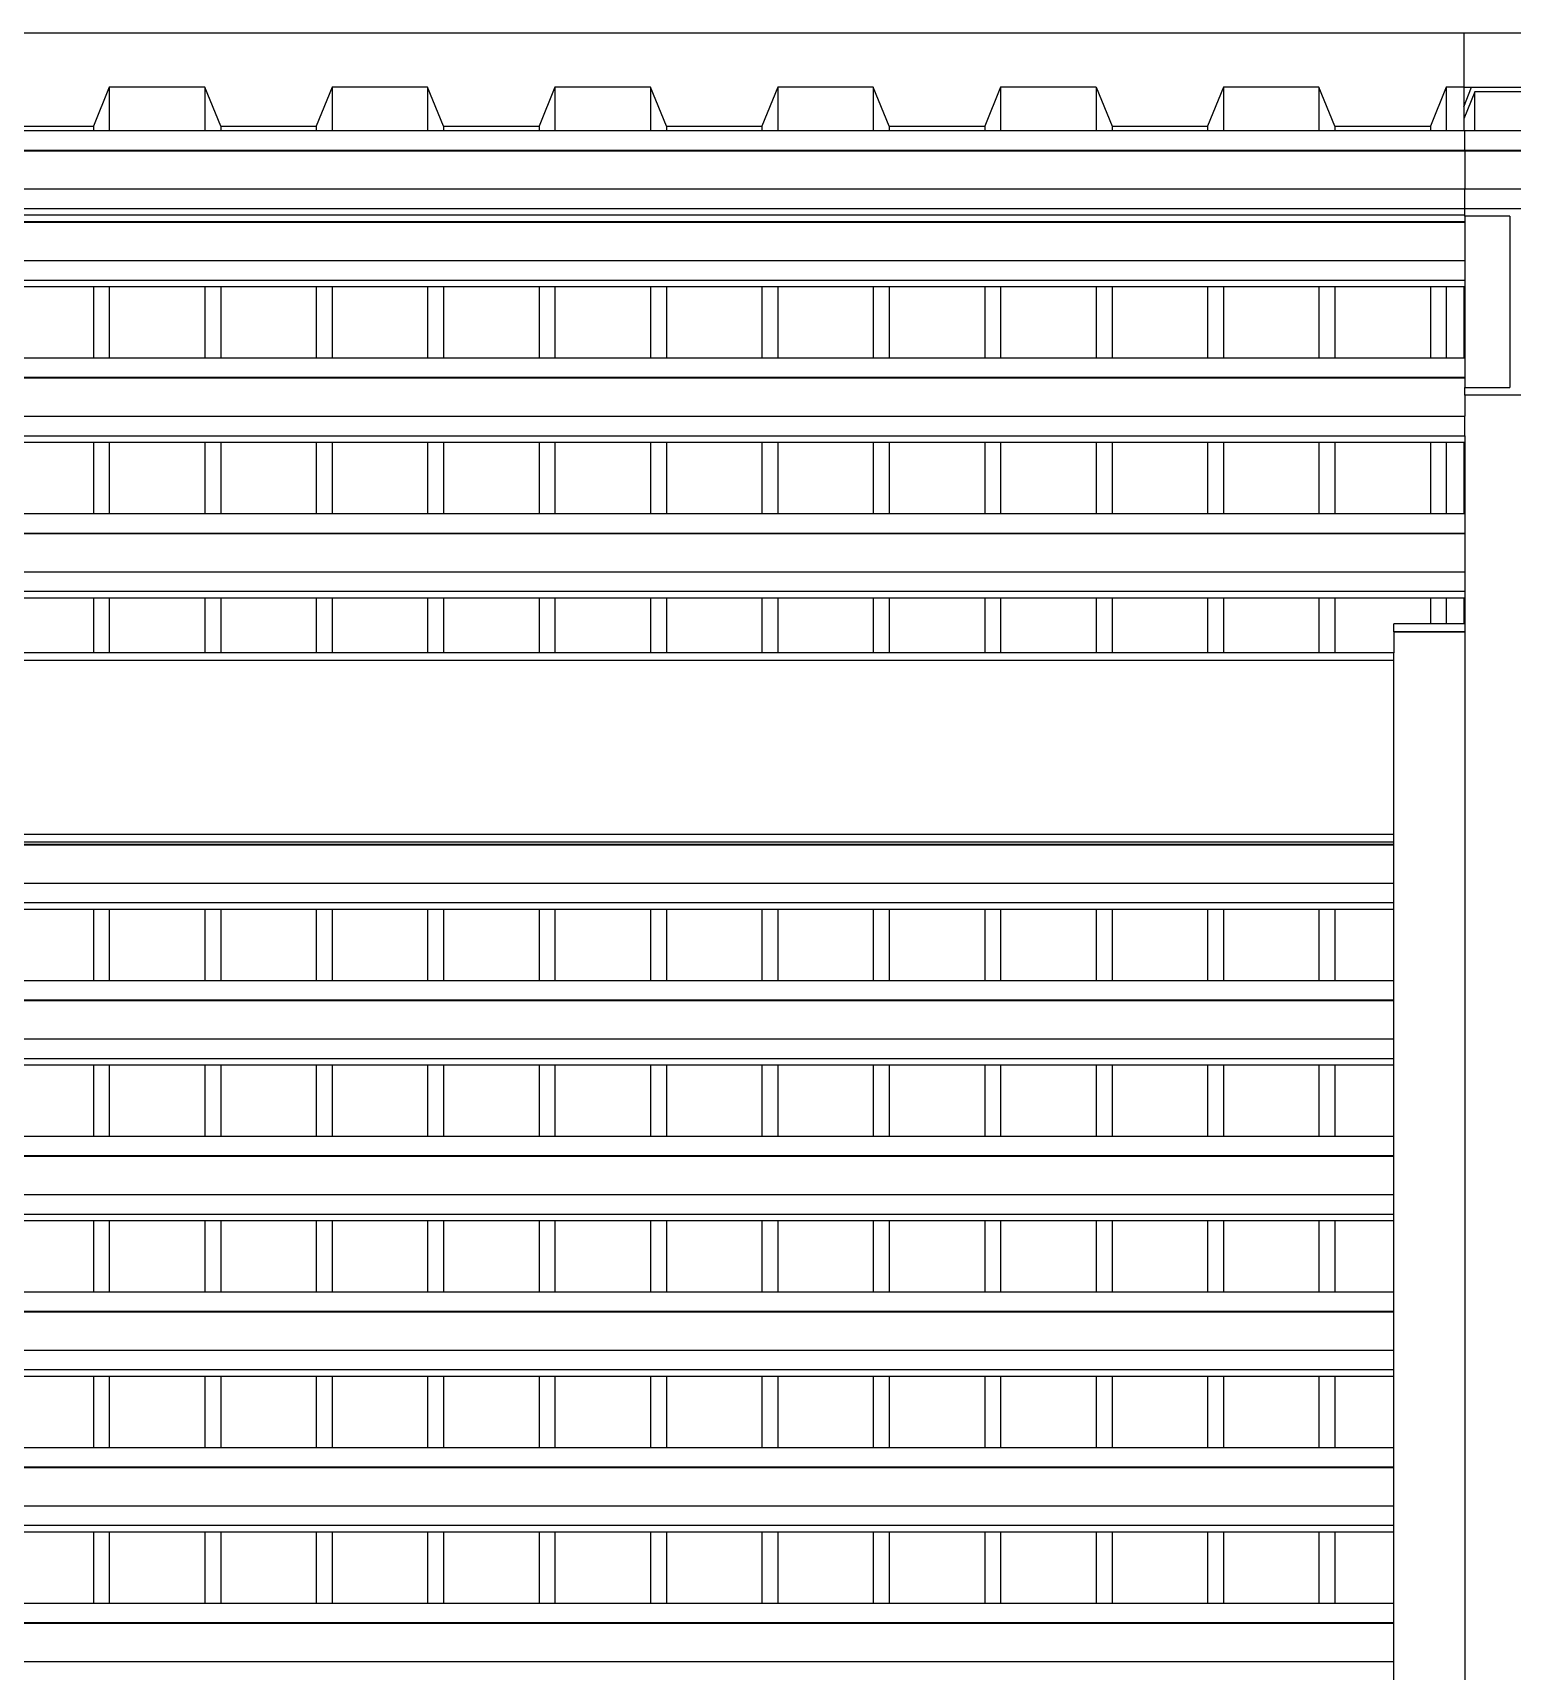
# Model space of a CAD drawing. Extents: x -101 to 101, y -14 to 18.
# Drawn here: x -53.277 to -51.402, y 10.392 to 12.469 of the extents above; entities that cross this region are included whole.
import ezdxf

# ---------------------------------------------------------------- set-up
doc = ezdxf.new("R2010")
doc.units = 0
doc.layers.get('0').update_dxf_attribs({"linetype": 'CONTINUOUS'})

msp = doc.modelspace()

# ---------------------------------------------------------------- linework, layer by layer
for p, q in [((-54.4512, 12.4686), (-51.4638, 12.4686)), ((-51.4638, 12.4686), (-51.3446, 12.4686)), ((-51.4638, 12.4686), (-51.4638, 12.3995)), ((-53.1803, 12.3995), (-53.2005, 12.3502)), ((-53.1803, 12.3995), (-53.1803, 12.3446)), ((-53.0593, 12.3995), (-53.1803, 12.3995)), ((-53.0593, 12.3995), (-53.0593, 12.3446)), ((-53.0391, 12.3502), (-53.0593, 12.3995)), ((-52.8979, 12.3995), (-52.9181, 12.3502)), ((-52.8979, 12.3995), (-52.8979, 12.3446)), ((-52.7768, 12.3995), (-52.8979, 12.3995)), ((-52.7768, 12.3995), (-52.7768, 12.3446)), ((-52.7567, 12.3502), (-52.7768, 12.3995)), ((-52.6155, 12.3995), (-52.6356, 12.3502)), ((-52.6155, 12.3995), (-52.6155, 12.3446)), ((-52.4944, 12.3995), (-52.6155, 12.3995)), ((-52.4944, 12.3995), (-52.4944, 12.3446)), ((-52.4743, 12.3502), (-52.4944, 12.3995)), ((-52.3331, 12.3995), (-52.3532, 12.3502)), ((-52.3331, 12.3995), (-52.3331, 12.3446)), ((-52.212, 12.3995), (-52.3331, 12.3995)), ((-52.212, 12.3995), (-52.212, 12.3446)), ((-52.1918, 12.3502), (-52.212, 12.3995)), ((-52.0506, 12.3995), (-52.0708, 12.3502)), ((-52.0506, 12.3995), (-52.0506, 12.3446)), ((-51.9296, 12.3995), (-52.0506, 12.3995)), ((-51.9296, 12.3995), (-51.9296, 12.3446)), ((-51.9296, 12.3995), (-51.9094, 12.3502)), ((-51.7682, 12.3995), (-51.7884, 12.3502)), ((-51.6472, 12.3995), (-51.7682, 12.3995)), ((-51.7682, 12.3995), (-51.7682, 12.3446)), ((-51.627, 12.3502), (-51.6472, 12.3995)), ((-51.6472, 12.3995), (-51.6472, 12.3446)), ((-51.4858, 12.3995), (-51.506, 12.3502)), ((-51.4858, 12.3995), (-51.4858, 12.3446)), ((-51.4638, 12.3995), (-51.4858, 12.3995)), ((-51.4638, 12.3749), (-51.4537, 12.3995)), ((-51.4638, 12.3995), (-51.4537, 12.3995)), ((-51.4638, 12.3995), (-51.4638, 12.3749)), ((-51.4537, 12.3995), (-51.3648, 12.3995)), ((-51.4498, 12.3939), (-51.4638, 12.3597)), ((-51.4498, 12.3446), (-51.4498, 12.3939)), ((-51.3625, 12.3939), (-51.4498, 12.3939)), ((-51.4638, 12.3749), (-51.4638, 12.3597)), ((-51.4638, 12.3597), (-51.4638, 12.3446)), ((-53.3215, 12.3502), (-53.2005, 12.3502)), ((-53.3215, 12.3446), (-53.2005, 12.3446)), ((-53.2005, 12.3502), (-53.2005, 12.3446)), ((-53.2005, 12.3446), (-53.1803, 12.3446)), ((-53.1803, 12.3446), (-53.0593, 12.3446)), ((-53.0593, 12.3446), (-53.0391, 12.3446)), ((-53.0391, 12.3502), (-53.0391, 12.3446)), ((-53.0391, 12.3502), (-52.9181, 12.3502)), ((-53.0391, 12.3446), (-52.9181, 12.3446)), ((-52.9181, 12.3502), (-52.9181, 12.3446)), ((-52.9181, 12.3446), (-52.8979, 12.3446)), ((-52.8979, 12.3446), (-52.7768, 12.3446)), ((-52.7768, 12.3446), (-52.7567, 12.3446)), ((-52.7567, 12.3502), (-52.7567, 12.3446)), ((-52.7567, 12.3502), (-52.6356, 12.3502)), ((-52.7567, 12.3446), (-52.6356, 12.3446)), ((-52.6356, 12.3502), (-52.6356, 12.3446)), ((-52.6356, 12.3446), (-52.6155, 12.3446)), ((-52.6155, 12.3446), (-52.4944, 12.3446)), ((-52.4944, 12.3446), (-52.4743, 12.3446)), ((-52.4743, 12.3502), (-52.4743, 12.3446)), ((-52.4743, 12.3502), (-52.3532, 12.3502)), ((-52.4743, 12.3446), (-52.3532, 12.3446)), ((-52.3532, 12.3502), (-52.3532, 12.3446)), ((-52.3532, 12.3446), (-52.3331, 12.3446)), ((-52.3331, 12.3446), (-52.212, 12.3446)), ((-52.212, 12.3446), (-52.1918, 12.3446)), ((-52.1918, 12.3502), (-52.1918, 12.3446)), ((-52.1918, 12.3502), (-52.0708, 12.3502)), ((-52.1918, 12.3446), (-52.0708, 12.3446)), ((-52.0708, 12.3502), (-52.0708, 12.3446)), ((-52.0708, 12.3446), (-52.0506, 12.3446)), ((-52.0506, 12.3446), (-51.9296, 12.3446)), ((-51.9296, 12.3446), (-51.9094, 12.3446)), ((-51.9094, 12.3502), (-51.9094, 12.3446)), ((-51.9094, 12.3502), (-51.7884, 12.3502)), ((-51.9094, 12.3446), (-51.7884, 12.3446)), ((-51.7884, 12.3502), (-51.7884, 12.3446)), ((-51.7884, 12.3446), (-51.7682, 12.3446)), ((-51.7682, 12.3446), (-51.6472, 12.3446)), ((-51.6472, 12.3446), (-51.627, 12.3446)), ((-51.627, 12.3502), (-51.506, 12.3502)), ((-51.627, 12.3502), (-51.627, 12.3446)), ((-51.627, 12.3446), (-51.506, 12.3446)), ((-51.506, 12.3502), (-51.506, 12.3446)), ((-51.506, 12.3446), (-51.4858, 12.3446)), ((-51.4858, 12.3446), (-51.4638, 12.3446)), ((-51.4638, 12.3446), (-51.4623, 12.3446)), ((-51.4623, 12.3199), (-51.4623, 12.3446)), ((-51.4623, 12.3446), (-51.4498, 12.3446)), ((-51.4498, 12.3446), (-51.3625, 12.3446)), ((-69.1468, 12.3199), (-51.4623, 12.3199)), ((-69.1468, 12.3191), (-51.4623, 12.3191)), ((-51.4623, 12.3199), (-51.4623, 12.3191)), ((-51.4623, 12.3199), (-51.3423, 12.3199)), ((-51.4623, 12.3191), (-51.4623, 12.2706)), ((-51.4623, 12.3191), (-51.3423, 12.3191)), ((-69.1468, 12.2706), (-51.4623, 12.2706)), ((-51.4623, 12.2459), (-51.4623, 12.2706)), ((-51.4623, 12.2706), (-51.3423, 12.2706)), ((-55.0923, 12.2459), (-51.4623, 12.2459)), ((-55.0923, 12.2377), (-51.4623, 12.2377)), ((-51.4623, 12.2459), (-51.3423, 12.2459)), ((-51.4623, 12.2377), (-51.4623, 12.2459)), ((-51.4623, 12.2363), (-51.4623, 12.2377)), ((-51.4054, 12.2363), (-51.4623, 12.2363)), ((-51.4623, 12.2363), (-51.4623, 12.2292)), ((-51.4054, 12.2363), (-51.4054, 12.0189)), ((-55.0923, 12.2292), (-51.4623, 12.2292)), ((-55.0923, 12.2284), (-51.4623, 12.2284)), ((-51.4623, 12.2292), (-51.4623, 12.2284)), ((-51.4623, 12.2284), (-51.4623, 12.1799)), ((-55.0923, 12.1799), (-51.4623, 12.1799)), ((-51.4623, 12.1799), (-51.4623, 12.1552)), ((-55.0923, 12.1552), (-51.4623, 12.1552)), ((-51.4623, 12.1552), (-51.4623, 12.147)), ((-53.3215, 12.147), (-53.2005, 12.147)), ((-53.2005, 12.147), (-53.2005, 12.0566)), ((-53.2005, 12.147), (-53.1803, 12.147)), ((-53.1803, 12.147), (-53.1803, 12.0566)), ((-53.1803, 12.147), (-53.0593, 12.147)), ((-53.0593, 12.147), (-53.0593, 12.0566)), ((-53.0593, 12.147), (-53.0391, 12.147)), ((-53.0391, 12.147), (-53.0391, 12.0566)), ((-53.0391, 12.147), (-52.9181, 12.147)), ((-52.9181, 12.147), (-52.9181, 12.0566)), ((-52.9181, 12.147), (-52.8979, 12.147)), ((-52.8979, 12.147), (-52.8979, 12.0566)), ((-52.8979, 12.147), (-52.7768, 12.147)), ((-52.7768, 12.147), (-52.7768, 12.0566)), ((-52.7768, 12.147), (-52.7567, 12.147)), ((-52.7567, 12.147), (-52.7567, 12.0566)), ((-52.7567, 12.147), (-52.6356, 12.147)), ((-52.6356, 12.147), (-52.6356, 12.0566)), ((-52.6356, 12.147), (-52.6155, 12.147)), ((-52.6155, 12.147), (-52.6155, 12.0566)), ((-52.6155, 12.147), (-52.4944, 12.147)), ((-52.4944, 12.147), (-52.4944, 12.0566)), ((-52.4944, 12.147), (-52.4743, 12.147)), ((-52.4743, 12.147), (-52.4743, 12.0566)), ((-52.4743, 12.147), (-52.3532, 12.147)), ((-52.3532, 12.147), (-52.3532, 12.0566)), ((-52.3532, 12.147), (-52.3331, 12.147)), ((-52.3331, 12.147), (-52.3331, 12.0566)), ((-52.3331, 12.147), (-52.212, 12.147)), ((-52.212, 12.147), (-52.212, 12.0566)), ((-52.212, 12.147), (-52.1918, 12.147)), ((-52.1918, 12.147), (-52.1918, 12.0566)), ((-52.1918, 12.147), (-52.0708, 12.147)), ((-52.0708, 12.147), (-52.0708, 12.0566)), ((-52.0708, 12.147), (-52.0506, 12.147)), ((-52.0506, 12.147), (-52.0506, 12.0566)), ((-52.0506, 12.147), (-51.9296, 12.147)), ((-51.9296, 12.147), (-51.9296, 12.0566)), ((-51.9296, 12.147), (-51.9094, 12.147)), ((-51.9094, 12.147), (-51.9094, 12.0566)), ((-51.9094, 12.147), (-51.7884, 12.147)), ((-51.7884, 12.147), (-51.7884, 12.0566)), ((-51.7884, 12.147), (-51.7682, 12.147)), ((-51.7682, 12.147), (-51.7682, 12.0566)), ((-51.7682, 12.147), (-51.6472, 12.147)), ((-51.6472, 12.147), (-51.6472, 12.0566)), ((-51.6472, 12.147), (-51.627, 12.147)), ((-51.627, 12.147), (-51.627, 12.0566)), ((-51.627, 12.147), (-51.506, 12.147)), ((-51.506, 12.147), (-51.506, 12.0566)), ((-51.506, 12.147), (-51.4858, 12.147)), ((-51.4858, 12.147), (-51.4858, 12.0566)), ((-51.4858, 12.147), (-51.4638, 12.147)), ((-51.4638, 12.147), (-51.4638, 12.0566)), ((-51.4638, 12.147), (-51.4623, 12.147)), ((-51.4623, 12.147), (-51.4623, 12.0566)), ((-53.3215, 12.0566), (-53.2005, 12.0566)), ((-53.2005, 12.0566), (-53.1803, 12.0566)), ((-53.1803, 12.0566), (-53.0593, 12.0566)), ((-53.0593, 12.0566), (-53.0391, 12.0566)), ((-53.0391, 12.0566), (-52.9181, 12.0566)), ((-52.9181, 12.0566), (-52.8979, 12.0566)), ((-52.8979, 12.0566), (-52.7768, 12.0566)), ((-52.7768, 12.0566), (-52.7567, 12.0566)), ((-52.7567, 12.0566), (-52.6356, 12.0566)), ((-52.6356, 12.0566), (-52.6155, 12.0566)), ((-52.6155, 12.0566), (-52.4944, 12.0566)), ((-52.4944, 12.0566), (-52.4743, 12.0566)), ((-52.4743, 12.0566), (-52.3532, 12.0566)), ((-52.3532, 12.0566), (-52.3331, 12.0566)), ((-52.3331, 12.0566), (-52.212, 12.0566)), ((-52.212, 12.0566), (-52.1918, 12.0566)), ((-52.1918, 12.0566), (-52.0708, 12.0566)), ((-52.0708, 12.0566), (-52.0506, 12.0566)), ((-52.0506, 12.0566), (-51.9296, 12.0566)), ((-51.9296, 12.0566), (-51.9094, 12.0566)), ((-51.9094, 12.0566), (-51.7884, 12.0566)), ((-51.7884, 12.0566), (-51.7682, 12.0566)), ((-51.7682, 12.0566), (-51.6472, 12.0566)), ((-51.6472, 12.0566), (-51.627, 12.0566)), ((-51.627, 12.0566), (-51.506, 12.0566)), ((-51.506, 12.0566), (-51.4858, 12.0566)), ((-51.4858, 12.0566), (-51.4638, 12.0566)), ((-51.4638, 12.0566), (-51.4623, 12.0566)), ((-51.4623, 12.0566), (-51.4623, 12.0319)), ((-55.0923, 12.0319), (-51.4623, 12.0319)), ((-55.0923, 12.0311), (-51.4623, 12.0311)), ((-51.4623, 12.0319), (-51.4623, 12.0311)), ((-51.4623, 12.0311), (-51.4623, 12.0189)), ((-51.4623, 12.0092), (-51.4623, 12.0189)), ((-51.4623, 12.0189), (-51.4054, 12.0189)), ((-51.3423, 12.0092), (-51.4623, 12.0092)), ((-51.4623, 12.0092), (-51.4623, 11.9826)), ((-55.0923, 11.9826), (-51.4623, 11.9826)), ((-51.4623, 11.9579), (-51.4623, 11.9826)), ((-55.0923, 11.9579), (-51.4623, 11.9579)), ((-53.3215, 11.9497), (-53.2005, 11.9497)), ((-53.2005, 11.9497), (-53.2005, 11.8593)), ((-53.2005, 11.9497), (-53.1803, 11.9497)), ((-53.1803, 11.9497), (-53.1803, 11.8593)), ((-53.1803, 11.9497), (-53.0593, 11.9497)), ((-53.0593, 11.9497), (-53.0593, 11.8593)), ((-53.0593, 11.9497), (-53.0391, 11.9497)), ((-53.0391, 11.9497), (-53.0391, 11.8593)), ((-53.0391, 11.9497), (-52.9181, 11.9497)), ((-52.9181, 11.9497), (-52.9181, 11.8593)), ((-52.9181, 11.9497), (-52.8979, 11.9497)), ((-52.8979, 11.9497), (-52.8979, 11.8593)), ((-52.8979, 11.9497), (-52.7768, 11.9497)), ((-52.7768, 11.9497), (-52.7768, 11.8593)), ((-52.7768, 11.9497), (-52.7567, 11.9497)), ((-52.7567, 11.9497), (-52.7567, 11.8593)), ((-52.7567, 11.9497), (-52.6356, 11.9497)), ((-52.6356, 11.9497), (-52.6356, 11.8593)), ((-52.6356, 11.9497), (-52.6155, 11.9497)), ((-52.6155, 11.9497), (-52.6155, 11.8593)), ((-52.6155, 11.9497), (-52.4944, 11.9497)), ((-52.4944, 11.9497), (-52.4944, 11.8593)), ((-52.4944, 11.9497), (-52.4743, 11.9497)), ((-52.4743, 11.9497), (-52.4743, 11.8593)), ((-52.4743, 11.9497), (-52.3532, 11.9497)), ((-52.3532, 11.9497), (-52.3532, 11.8593)), ((-52.3532, 11.9497), (-52.3331, 11.9497)), ((-52.3331, 11.9497), (-52.3331, 11.8593)), ((-52.3331, 11.9497), (-52.212, 11.9497)), ((-52.212, 11.9497), (-52.212, 11.8593)), ((-52.212, 11.9497), (-52.1918, 11.9497)), ((-52.1918, 11.9497), (-52.1918, 11.8593)), ((-52.1918, 11.9497), (-52.0708, 11.9497)), ((-52.0708, 11.9497), (-52.0708, 11.8593)), ((-52.0708, 11.9497), (-52.0506, 11.9497)), ((-52.0506, 11.9497), (-52.0506, 11.8593)), ((-52.0506, 11.9497), (-51.9296, 11.9497)), ((-51.9296, 11.9497), (-51.9296, 11.8593)), ((-51.9296, 11.9497), (-51.9094, 11.9497)), ((-51.9094, 11.9497), (-51.9094, 11.8593)), ((-51.9094, 11.9497), (-51.7884, 11.9497)), ((-51.7884, 11.9497), (-51.7884, 11.8593)), ((-51.7884, 11.9497), (-51.7682, 11.9497)), ((-51.7682, 11.9497), (-51.7682, 11.8593)), ((-51.7682, 11.9497), (-51.6472, 11.9497)), ((-51.6472, 11.9497), (-51.6472, 11.8593)), ((-51.6472, 11.9497), (-51.627, 11.9497)), ((-51.627, 11.9497), (-51.627, 11.8593)), ((-51.627, 11.9497), (-51.506, 11.9497)), ((-51.506, 11.9497), (-51.506, 11.8593)), ((-51.506, 11.9497), (-51.4858, 11.9497)), ((-51.4858, 11.9497), (-51.4858, 11.8593)), ((-51.4858, 11.9497), (-51.4638, 11.9497)), ((-51.4638, 11.9497), (-51.4638, 11.8593)), ((-51.4638, 11.9497), (-51.4623, 11.9497)), ((-51.4623, 11.9579), (-51.4623, 11.9497)), ((-51.4623, 11.9497), (-51.4623, 11.8593)), ((-53.3215, 11.8593), (-53.2005, 11.8593)), ((-53.2005, 11.8593), (-53.1803, 11.8593)), ((-53.1803, 11.8593), (-53.0593, 11.8593)), ((-53.0593, 11.8593), (-53.0391, 11.8593)), ((-53.0391, 11.8593), (-52.9181, 11.8593)), ((-52.9181, 11.8593), (-52.8979, 11.8593)), ((-52.8979, 11.8593), (-52.7768, 11.8593)), ((-52.7768, 11.8593), (-52.7567, 11.8593)), ((-52.7567, 11.8593), (-52.6356, 11.8593)), ((-52.6356, 11.8593), (-52.6155, 11.8593)), ((-52.6155, 11.8593), (-52.4944, 11.8593)), ((-52.4944, 11.8593), (-52.4743, 11.8593)), ((-52.4743, 11.8593), (-52.3532, 11.8593)), ((-52.3532, 11.8593), (-52.3331, 11.8593)), ((-52.3331, 11.8593), (-52.212, 11.8593)), ((-52.212, 11.8593), (-52.1918, 11.8593)), ((-52.1918, 11.8593), (-52.0708, 11.8593)), ((-52.0708, 11.8593), (-52.0506, 11.8593)), ((-52.0506, 11.8593), (-51.9296, 11.8593)), ((-51.9296, 11.8593), (-51.9094, 11.8593)), ((-51.9094, 11.8593), (-51.7884, 11.8593)), ((-51.7884, 11.8593), (-51.7682, 11.8593)), ((-51.7682, 11.8593), (-51.6472, 11.8593)), ((-51.6472, 11.8593), (-51.627, 11.8593)), ((-51.627, 11.8593), (-51.506, 11.8593)), ((-51.506, 11.8593), (-51.4858, 11.8593)), ((-51.4858, 11.8593), (-51.4638, 11.8593)), ((-51.4638, 11.8593), (-51.4623, 11.8593)), ((-51.4623, 11.8593), (-51.4623, 11.8346)), ((-55.0923, 11.8346), (-51.4623, 11.8346)), ((-55.0923, 11.8338), (-51.4623, 11.8338)), ((-51.4623, 11.8346), (-51.4623, 11.8338)), ((-51.4623, 11.8338), (-51.4623, 11.7853)), ((-55.0923, 11.7853), (-51.4623, 11.7853)), ((-51.4623, 11.7853), (-51.4623, 11.7607)), ((-55.0923, 11.7607), (-51.4623, 11.7607)), ((-51.4623, 11.7607), (-51.4623, 11.7524)), ((-53.3215, 11.7524), (-53.2005, 11.7524)), ((-53.2005, 11.7524), (-53.2005, 11.6828)), ((-53.2005, 11.7524), (-53.1803, 11.7524)), ((-53.1803, 11.7524), (-53.1803, 11.6828)), ((-53.1803, 11.7524), (-53.0593, 11.7524)), ((-53.0593, 11.7524), (-53.0593, 11.6828)), ((-53.0593, 11.7524), (-53.0391, 11.7524)), ((-53.0391, 11.7524), (-53.0391, 11.6828)), ((-53.0391, 11.7524), (-52.9181, 11.7524)), ((-52.9181, 11.7524), (-52.9181, 11.6828)), ((-52.9181, 11.7524), (-52.8979, 11.7524)), ((-52.8979, 11.7524), (-52.8979, 11.6828)), ((-52.8979, 11.7524), (-52.7768, 11.7524)), ((-52.7768, 11.7524), (-52.7768, 11.6828)), ((-52.7768, 11.7524), (-52.7567, 11.7524)), ((-52.7567, 11.7524), (-52.7567, 11.6828)), ((-52.7567, 11.7524), (-52.6356, 11.7524)), ((-52.6356, 11.7524), (-52.6356, 11.6828)), ((-52.6356, 11.7524), (-52.6155, 11.7524)), ((-52.6155, 11.7524), (-52.6155, 11.6828)), ((-52.6155, 11.7524), (-52.4944, 11.7524)), ((-52.4944, 11.7524), (-52.4944, 11.6828)), ((-52.4944, 11.7524), (-52.4743, 11.7524)), ((-52.4743, 11.7524), (-52.4743, 11.6828)), ((-52.4743, 11.7524), (-52.3532, 11.7524)), ((-52.3532, 11.7524), (-52.3532, 11.6828)), ((-52.3532, 11.7524), (-52.3331, 11.7524)), ((-52.3331, 11.7524), (-52.3331, 11.6828)), ((-52.3331, 11.7524), (-52.212, 11.7524)), ((-52.212, 11.7524), (-52.212, 11.6828)), ((-52.212, 11.7524), (-52.1918, 11.7524)), ((-52.1918, 11.7524), (-52.1918, 11.6828)), ((-52.1918, 11.7524), (-52.0708, 11.7524)), ((-52.0708, 11.7524), (-52.0708, 11.6828)), ((-52.0708, 11.7524), (-52.0506, 11.7524)), ((-52.0506, 11.7524), (-52.0506, 11.6828)), ((-52.0506, 11.7524), (-51.9296, 11.7524)), ((-51.9296, 11.7524), (-51.9296, 11.6828)), ((-51.9296, 11.7524), (-51.9094, 11.7524)), ((-51.9094, 11.7524), (-51.9094, 11.6828)), ((-51.9094, 11.7524), (-51.7884, 11.7524)), ((-51.7884, 11.7524), (-51.7884, 11.6828)), ((-51.7884, 11.7524), (-51.7682, 11.7524)), ((-51.7682, 11.7524), (-51.7682, 11.6828)), ((-51.7682, 11.7524), (-51.6472, 11.7524)), ((-51.6472, 11.7524), (-51.6472, 11.6828)), ((-51.6472, 11.7524), (-51.627, 11.7524)), ((-51.627, 11.7524), (-51.627, 11.6828)), ((-51.627, 11.7524), (-51.506, 11.7524)), ((-51.506, 11.7524), (-51.506, 11.7194)), ((-51.506, 11.7524), (-51.4858, 11.7524)), ((-51.4858, 11.7524), (-51.4858, 11.7194)), ((-51.4858, 11.7524), (-51.4638, 11.7524)), ((-51.4638, 11.7524), (-51.4638, 11.7194)), ((-51.4638, 11.7524), (-51.4623, 11.7524)), ((-51.4623, 11.7524), (-51.4623, 11.7194)), ((-51.5523, 11.7095), (-51.5523, 11.7194)), ((-51.506, 11.7194), (-51.5523, 11.7194)), ((-51.4858, 11.7194), (-51.506, 11.7194)), ((-51.4638, 11.7194), (-51.4858, 11.7194)), ((-51.4623, 11.7194), (-51.4638, 11.7194)), ((-51.4623, 11.7194), (-51.4623, 11.7095)), ((-51.506, 11.7095), (-51.5523, 11.7095)), ((-51.5523, 11.7095), (-51.5523, 11.7094)), ((-51.5523, 11.7094), (-51.506, 11.7094)), ((-51.5523, 11.7094), (-51.5523, 11.6828)), ((-51.506, 11.7095), (-51.506, 11.7094)), ((-51.4858, 11.7095), (-51.506, 11.7095)), ((-51.506, 11.7094), (-51.4858, 11.7094)), ((-51.4858, 11.7095), (-51.4858, 11.7094)), ((-51.4638, 11.7095), (-51.4858, 11.7095)), ((-51.4858, 11.7094), (-51.4638, 11.7094)), ((-51.4638, 11.7095), (-51.4638, 11.7094)), ((-51.4623, 11.7095), (-51.4638, 11.7095)), ((-51.4638, 11.7094), (-51.4623, 11.7094)), ((-51.4623, 11.7095), (-51.4623, 11.7094)), ((-51.4623, 11.7094), (-51.4623, 8.3784)), ((-51.5523, 11.673), (-55.0923, 11.673)), ((-53.2005, 11.6828), (-53.3215, 11.6828)), ((-53.1803, 11.6828), (-53.2005, 11.6828)), ((-53.0593, 11.6828), (-53.1803, 11.6828)), ((-53.0391, 11.6828), (-53.0593, 11.6828)), ((-52.9181, 11.6828), (-53.0391, 11.6828)), ((-52.8979, 11.6828), (-52.9181, 11.6828)), ((-52.7768, 11.6828), (-52.8979, 11.6828)), ((-52.7567, 11.6828), (-52.7768, 11.6828)), ((-52.6356, 11.6828), (-52.7567, 11.6828)), ((-52.6155, 11.6828), (-52.6356, 11.6828)), ((-52.4944, 11.6828), (-52.6155, 11.6828)), ((-52.4743, 11.6828), (-52.4944, 11.6828)), ((-52.3532, 11.6828), (-52.4743, 11.6828)), ((-52.3331, 11.6828), (-52.3532, 11.6828)), ((-52.212, 11.6828), (-52.3331, 11.6828)), ((-52.1918, 11.6828), (-52.212, 11.6828)), ((-52.0708, 11.6828), (-52.1918, 11.6828)), ((-52.0506, 11.6828), (-52.0708, 11.6828)), ((-51.9296, 11.6828), (-52.0506, 11.6828)), ((-51.9094, 11.6828), (-51.9296, 11.6828)), ((-51.7884, 11.6828), (-51.9094, 11.6828)), ((-51.7682, 11.6828), (-51.7884, 11.6828)), ((-51.6472, 11.6828), (-51.7682, 11.6828)), ((-51.627, 11.6828), (-51.6472, 11.6828)), ((-51.5523, 11.6828), (-51.627, 11.6828)), ((-51.5523, 11.673), (-51.5523, 11.6828)), ((-51.5523, 11.4526), (-51.5523, 11.673)), ((-51.5523, 11.4526), (-55.0923, 11.4526)), ((-51.5523, 11.4428), (-55.0923, 11.4428)), ((-51.5523, 11.4428), (-51.5523, 11.4526)), ((-51.5523, 11.4401), (-51.5523, 11.4428)), ((-55.0923, 11.4401), (-51.5523, 11.4401)), ((-55.0923, 11.4393), (-51.5523, 11.4393)), ((-51.5523, 11.4393), (-51.5523, 11.4401)), ((-51.5523, 11.3908), (-51.5523, 11.4393)), ((-55.0923, 11.3908), (-51.5523, 11.3908)), ((-51.5523, 11.3661), (-51.5523, 11.3908)), ((-55.0923, 11.3661), (-51.5523, 11.3661)), ((-51.5523, 11.3579), (-51.5523, 11.3661)), ((-53.3215, 11.3579), (-53.2005, 11.3579)), ((-53.2005, 11.3579), (-53.2005, 11.2675)), ((-53.2005, 11.3579), (-53.1803, 11.3579)), ((-53.1803, 11.3579), (-53.1803, 11.2675)), ((-53.1803, 11.3579), (-53.0593, 11.3579)), ((-53.0593, 11.3579), (-53.0593, 11.2675)), ((-53.0593, 11.3579), (-53.0391, 11.3579)), ((-53.0391, 11.3579), (-53.0391, 11.2675)), ((-53.0391, 11.3579), (-52.9181, 11.3579)), ((-52.9181, 11.3579), (-52.9181, 11.2675)), ((-52.9181, 11.3579), (-52.8979, 11.3579)), ((-52.8979, 11.3579), (-52.8979, 11.2675)), ((-52.8979, 11.3579), (-52.7768, 11.3579)), ((-52.7768, 11.3579), (-52.7768, 11.2675)), ((-52.7768, 11.3579), (-52.7567, 11.3579)), ((-52.7567, 11.3579), (-52.7567, 11.2675)), ((-52.7567, 11.3579), (-52.6356, 11.3579)), ((-52.6356, 11.3579), (-52.6356, 11.2675)), ((-52.6356, 11.3579), (-52.6155, 11.3579)), ((-52.6155, 11.3579), (-52.6155, 11.2675)), ((-52.6155, 11.3579), (-52.4944, 11.3579)), ((-52.4944, 11.3579), (-52.4944, 11.2675)), ((-52.4944, 11.3579), (-52.4743, 11.3579)), ((-52.4743, 11.3579), (-52.4743, 11.2675)), ((-52.4743, 11.3579), (-52.3532, 11.3579)), ((-52.3532, 11.3579), (-52.3532, 11.2675)), ((-52.3532, 11.3579), (-52.3331, 11.3579)), ((-52.3331, 11.3579), (-52.3331, 11.2675)), ((-52.3331, 11.3579), (-52.212, 11.3579)), ((-52.212, 11.3579), (-52.212, 11.2675)), ((-52.212, 11.3579), (-52.1918, 11.3579)), ((-52.1918, 11.3579), (-52.1918, 11.2675)), ((-52.1918, 11.3579), (-52.0708, 11.3579)), ((-52.0708, 11.3579), (-52.0708, 11.2675)), ((-52.0708, 11.3579), (-52.0506, 11.3579)), ((-52.0506, 11.3579), (-52.0506, 11.2675)), ((-52.0506, 11.3579), (-51.9296, 11.3579)), ((-51.9296, 11.3579), (-51.9296, 11.2675)), ((-51.9296, 11.3579), (-51.9094, 11.3579)), ((-51.9094, 11.3579), (-51.9094, 11.2675)), ((-51.9094, 11.3579), (-51.7884, 11.3579)), ((-51.7884, 11.3579), (-51.7884, 11.2675)), ((-51.7884, 11.3579), (-51.7682, 11.3579)), ((-51.7682, 11.3579), (-51.7682, 11.2675)), ((-51.7682, 11.3579), (-51.6472, 11.3579)), ((-51.6472, 11.3579), (-51.6472, 11.2675)), ((-51.6472, 11.3579), (-51.627, 11.3579)), ((-51.627, 11.3579), (-51.627, 11.2675)), ((-51.627, 11.3579), (-51.5523, 11.3579)), ((-51.5523, 11.2675), (-51.5523, 11.3579)), ((-53.3215, 11.2675), (-53.2005, 11.2675)), ((-53.2005, 11.2675), (-53.1803, 11.2675)), ((-53.1803, 11.2675), (-53.0593, 11.2675)), ((-53.0593, 11.2675), (-53.0391, 11.2675)), ((-53.0391, 11.2675), (-52.9181, 11.2675)), ((-52.9181, 11.2675), (-52.8979, 11.2675)), ((-52.8979, 11.2675), (-52.7768, 11.2675)), ((-52.7768, 11.2675), (-52.7567, 11.2675)), ((-52.7567, 11.2675), (-52.6356, 11.2675)), ((-52.6356, 11.2675), (-52.6155, 11.2675)), ((-52.6155, 11.2675), (-52.4944, 11.2675)), ((-52.4944, 11.2675), (-52.4743, 11.2675)), ((-52.4743, 11.2675), (-52.3532, 11.2675)), ((-52.3532, 11.2675), (-52.3331, 11.2675)), ((-52.3331, 11.2675), (-52.212, 11.2675)), ((-52.212, 11.2675), (-52.1918, 11.2675)), ((-52.1918, 11.2675), (-52.0708, 11.2675)), ((-52.0708, 11.2675), (-52.0506, 11.2675)), ((-52.0506, 11.2675), (-51.9296, 11.2675)), ((-51.9296, 11.2675), (-51.9094, 11.2675)), ((-51.9094, 11.2675), (-51.7884, 11.2675)), ((-51.7884, 11.2675), (-51.7682, 11.2675)), ((-51.7682, 11.2675), (-51.6472, 11.2675)), ((-51.6472, 11.2675), (-51.627, 11.2675)), ((-51.627, 11.2675), (-51.5523, 11.2675)), ((-51.5523, 11.2428), (-51.5523, 11.2675)), ((-55.0923, 11.2428), (-51.5523, 11.2428)), ((-55.0923, 11.242), (-51.5523, 11.242)), ((-51.5523, 11.242), (-51.5523, 11.2428)), ((-51.5523, 11.1935), (-51.5523, 11.242)), ((-55.0923, 11.1935), (-51.5523, 11.1935)), ((-51.5523, 11.1688), (-51.5523, 11.1935)), ((-55.0923, 11.1688), (-51.5523, 11.1688)), ((-53.3215, 11.1606), (-53.2005, 11.1606)), ((-53.2005, 11.1606), (-53.2005, 11.0702)), ((-53.2005, 11.1606), (-53.1803, 11.1606)), ((-53.1803, 11.1606), (-53.1803, 11.0702)), ((-53.1803, 11.1606), (-53.0593, 11.1606)), ((-53.0593, 11.1606), (-53.0593, 11.0702)), ((-53.0593, 11.1606), (-53.0391, 11.1606)), ((-53.0391, 11.1606), (-53.0391, 11.0702)), ((-53.0391, 11.1606), (-52.9181, 11.1606)), ((-52.9181, 11.1606), (-52.9181, 11.0702)), ((-52.9181, 11.1606), (-52.8979, 11.1606)), ((-52.8979, 11.1606), (-52.8979, 11.0702)), ((-52.8979, 11.1606), (-52.7768, 11.1606)), ((-52.7768, 11.1606), (-52.7768, 11.0702)), ((-52.7768, 11.1606), (-52.7567, 11.1606)), ((-52.7567, 11.1606), (-52.7567, 11.0702)), ((-52.7567, 11.1606), (-52.6356, 11.1606)), ((-52.6356, 11.1606), (-52.6356, 11.0702)), ((-52.6356, 11.1606), (-52.6155, 11.1606)), ((-52.6155, 11.1606), (-52.6155, 11.0702)), ((-52.6155, 11.1606), (-52.4944, 11.1606)), ((-52.4944, 11.1606), (-52.4944, 11.0702)), ((-52.4944, 11.1606), (-52.4743, 11.1606)), ((-52.4743, 11.1606), (-52.4743, 11.0702)), ((-52.4743, 11.1606), (-52.3532, 11.1606)), ((-52.3532, 11.1606), (-52.3532, 11.0702)), ((-52.3532, 11.1606), (-52.3331, 11.1606)), ((-52.3331, 11.1606), (-52.3331, 11.0702)), ((-52.3331, 11.1606), (-52.212, 11.1606)), ((-52.212, 11.1606), (-52.212, 11.0702)), ((-52.212, 11.1606), (-52.1918, 11.1606)), ((-52.1918, 11.1606), (-52.1918, 11.0702)), ((-52.1918, 11.1606), (-52.0708, 11.1606)), ((-52.0708, 11.1606), (-52.0708, 11.0702)), ((-52.0708, 11.1606), (-52.0506, 11.1606)), ((-52.0506, 11.1606), (-52.0506, 11.0702)), ((-52.0506, 11.1606), (-51.9296, 11.1606)), ((-51.9296, 11.1606), (-51.9296, 11.0702)), ((-51.9296, 11.1606), (-51.9094, 11.1606)), ((-51.9094, 11.1606), (-51.9094, 11.0702)), ((-51.9094, 11.1606), (-51.7884, 11.1606)), ((-51.7884, 11.1606), (-51.7884, 11.0702)), ((-51.7884, 11.1606), (-51.7682, 11.1606)), ((-51.7682, 11.1606), (-51.7682, 11.0702)), ((-51.7682, 11.1606), (-51.6472, 11.1606)), ((-51.6472, 11.1606), (-51.6472, 11.0702)), ((-51.6472, 11.1606), (-51.627, 11.1606)), ((-51.627, 11.1606), (-51.627, 11.0702)), ((-51.627, 11.1606), (-51.5523, 11.1606)), ((-51.5523, 11.1606), (-51.5523, 11.1688)), ((-51.5523, 11.0702), (-51.5523, 11.1606)), ((-53.3215, 11.0702), (-53.2005, 11.0702)), ((-53.2005, 11.0702), (-53.1803, 11.0702)), ((-53.1803, 11.0702), (-53.0593, 11.0702)), ((-53.0593, 11.0702), (-53.0391, 11.0702)), ((-53.0391, 11.0702), (-52.9181, 11.0702)), ((-52.9181, 11.0702), (-52.8979, 11.0702)), ((-52.8979, 11.0702), (-52.7768, 11.0702)), ((-52.7768, 11.0702), (-52.7567, 11.0702)), ((-52.7567, 11.0702), (-52.6356, 11.0702)), ((-52.6356, 11.0702), (-52.6155, 11.0702)), ((-52.6155, 11.0702), (-52.4944, 11.0702)), ((-52.4944, 11.0702), (-52.4743, 11.0702)), ((-52.4743, 11.0702), (-52.3532, 11.0702)), ((-52.3532, 11.0702), (-52.3331, 11.0702)), ((-52.3331, 11.0702), (-52.212, 11.0702)), ((-52.212, 11.0702), (-52.1918, 11.0702)), ((-52.1918, 11.0702), (-52.0708, 11.0702)), ((-52.0708, 11.0702), (-52.0506, 11.0702)), ((-52.0506, 11.0702), (-51.9296, 11.0702)), ((-51.9296, 11.0702), (-51.9094, 11.0702)), ((-51.9094, 11.0702), (-51.7884, 11.0702)), ((-51.7884, 11.0702), (-51.7682, 11.0702)), ((-51.7682, 11.0702), (-51.6472, 11.0702)), ((-51.6472, 11.0702), (-51.627, 11.0702)), ((-51.627, 11.0702), (-51.5523, 11.0702)), ((-51.5523, 11.0455), (-51.5523, 11.0702)), ((-55.0923, 11.0455), (-51.5523, 11.0455)), ((-55.0923, 11.0447), (-51.5523, 11.0447)), ((-51.5523, 11.0447), (-51.5523, 11.0455)), ((-51.5523, 10.9962), (-51.5523, 11.0447)), ((-55.0923, 10.9962), (-51.5523, 10.9962)), ((-51.5523, 10.9715), (-51.5523, 10.9962)), ((-55.0923, 10.9715), (-51.5523, 10.9715)), ((-51.5523, 10.9633), (-51.5523, 10.9715)), ((-53.3215, 10.9633), (-53.2005, 10.9633)), ((-53.2005, 10.9633), (-53.2005, 10.8729)), ((-53.2005, 10.9633), (-53.1803, 10.9633)), ((-53.1803, 10.9633), (-53.1803, 10.8729)), ((-53.1803, 10.9633), (-53.0593, 10.9633)), ((-53.0593, 10.9633), (-53.0593, 10.8729)), ((-53.0593, 10.9633), (-53.0391, 10.9633)), ((-53.0391, 10.9633), (-53.0391, 10.8729)), ((-53.0391, 10.9633), (-52.9181, 10.9633)), ((-52.9181, 10.9633), (-52.9181, 10.8729)), ((-52.9181, 10.9633), (-52.8979, 10.9633)), ((-52.8979, 10.9633), (-52.8979, 10.8729)), ((-52.8979, 10.9633), (-52.7768, 10.9633)), ((-52.7768, 10.9633), (-52.7768, 10.8729)), ((-52.7768, 10.9633), (-52.7567, 10.9633)), ((-52.7567, 10.9633), (-52.7567, 10.8729)), ((-52.7567, 10.9633), (-52.6356, 10.9633)), ((-52.6356, 10.9633), (-52.6356, 10.8729)), ((-52.6356, 10.9633), (-52.6155, 10.9633)), ((-52.6155, 10.9633), (-52.6155, 10.8729)), ((-52.6155, 10.9633), (-52.4944, 10.9633)), ((-52.4944, 10.9633), (-52.4944, 10.8729)), ((-52.4944, 10.9633), (-52.4743, 10.9633)), ((-52.4743, 10.9633), (-52.4743, 10.8729)), ((-52.4743, 10.9633), (-52.3532, 10.9633)), ((-52.3532, 10.9633), (-52.3532, 10.8729)), ((-52.3532, 10.9633), (-52.3331, 10.9633)), ((-52.3331, 10.9633), (-52.3331, 10.8729)), ((-52.3331, 10.9633), (-52.212, 10.9633)), ((-52.212, 10.9633), (-52.212, 10.8729)), ((-52.212, 10.9633), (-52.1918, 10.9633)), ((-52.1918, 10.9633), (-52.1918, 10.8729)), ((-52.1918, 10.9633), (-52.0708, 10.9633)), ((-52.0708, 10.9633), (-52.0708, 10.8729)), ((-52.0708, 10.9633), (-52.0506, 10.9633)), ((-52.0506, 10.9633), (-52.0506, 10.8729)), ((-52.0506, 10.9633), (-51.9296, 10.9633)), ((-51.9296, 10.9633), (-51.9296, 10.8729)), ((-51.9296, 10.9633), (-51.9094, 10.9633)), ((-51.9094, 10.9633), (-51.9094, 10.8729)), ((-51.9094, 10.9633), (-51.7884, 10.9633)), ((-51.7884, 10.9633), (-51.7884, 10.8729)), ((-51.7884, 10.9633), (-51.7682, 10.9633)), ((-51.7682, 10.9633), (-51.7682, 10.8729)), ((-51.7682, 10.9633), (-51.6472, 10.9633)), ((-51.6472, 10.9633), (-51.6472, 10.8729)), ((-51.6472, 10.9633), (-51.627, 10.9633)), ((-51.627, 10.9633), (-51.627, 10.8729)), ((-51.627, 10.9633), (-51.5523, 10.9633)), ((-51.5523, 10.8729), (-51.5523, 10.9633)), ((-53.3215, 10.8729), (-53.2005, 10.8729)), ((-53.2005, 10.8729), (-53.1803, 10.8729)), ((-53.1803, 10.8729), (-53.0593, 10.8729)), ((-53.0593, 10.8729), (-53.0391, 10.8729)), ((-53.0391, 10.8729), (-52.9181, 10.8729)), ((-52.9181, 10.8729), (-52.8979, 10.8729)), ((-52.8979, 10.8729), (-52.7768, 10.8729)), ((-52.7768, 10.8729), (-52.7567, 10.8729)), ((-52.7567, 10.8729), (-52.6356, 10.8729)), ((-52.6356, 10.8729), (-52.6155, 10.8729)), ((-52.6155, 10.8729), (-52.4944, 10.8729)), ((-52.4944, 10.8729), (-52.4743, 10.8729)), ((-52.4743, 10.8729), (-52.3532, 10.8729)), ((-52.3532, 10.8729), (-52.3331, 10.8729)), ((-52.3331, 10.8729), (-52.212, 10.8729)), ((-52.212, 10.8729), (-52.1918, 10.8729)), ((-52.1918, 10.8729), (-52.0708, 10.8729)), ((-52.0708, 10.8729), (-52.0506, 10.8729)), ((-52.0506, 10.8729), (-51.9296, 10.8729)), ((-51.9296, 10.8729), (-51.9094, 10.8729)), ((-51.9094, 10.8729), (-51.7884, 10.8729)), ((-51.7884, 10.8729), (-51.7682, 10.8729)), ((-51.7682, 10.8729), (-51.6472, 10.8729)), ((-51.6472, 10.8729), (-51.627, 10.8729)), ((-51.627, 10.8729), (-51.5523, 10.8729)), ((-51.5523, 10.8482), (-51.5523, 10.8729)), ((-55.0923, 10.8482), (-51.5523, 10.8482)), ((-55.0923, 10.8474), (-51.5523, 10.8474)), ((-51.5523, 10.8474), (-51.5523, 10.8482)), ((-51.5523, 10.7989), (-51.5523, 10.8474)), ((-55.0923, 10.7989), (-51.5523, 10.7989)), ((-51.5523, 10.7743), (-51.5523, 10.7989)), ((-55.0923, 10.7743), (-51.5523, 10.7743)), ((-53.3215, 10.766), (-53.2005, 10.766)), ((-53.2005, 10.766), (-53.2005, 10.6756)), ((-53.2005, 10.766), (-53.1803, 10.766)), ((-53.1803, 10.766), (-53.1803, 10.6756)), ((-53.1803, 10.766), (-53.0593, 10.766)), ((-53.0593, 10.766), (-53.0593, 10.6756)), ((-53.0593, 10.766), (-53.0391, 10.766)), ((-53.0391, 10.766), (-53.0391, 10.6756)), ((-53.0391, 10.766), (-52.9181, 10.766)), ((-52.9181, 10.766), (-52.9181, 10.6756)), ((-52.9181, 10.766), (-52.8979, 10.766)), ((-52.8979, 10.766), (-52.8979, 10.6756)), ((-52.8979, 10.766), (-52.7768, 10.766)), ((-52.7768, 10.766), (-52.7768, 10.6756)), ((-52.7768, 10.766), (-52.7567, 10.766)), ((-52.7567, 10.766), (-52.7567, 10.6756)), ((-52.7567, 10.766), (-52.6356, 10.766)), ((-52.6356, 10.766), (-52.6356, 10.6756)), ((-52.6356, 10.766), (-52.6155, 10.766)), ((-52.6155, 10.766), (-52.6155, 10.6756)), ((-52.6155, 10.766), (-52.4944, 10.766)), ((-52.4944, 10.766), (-52.4944, 10.6756)), ((-52.4944, 10.766), (-52.4743, 10.766)), ((-52.4743, 10.766), (-52.4743, 10.6756)), ((-52.4743, 10.766), (-52.3532, 10.766)), ((-52.3532, 10.766), (-52.3532, 10.6756)), ((-52.3532, 10.766), (-52.3331, 10.766)), ((-52.3331, 10.766), (-52.3331, 10.6756)), ((-52.3331, 10.766), (-52.212, 10.766)), ((-52.212, 10.766), (-52.212, 10.6756)), ((-52.212, 10.766), (-52.1918, 10.766)), ((-52.1918, 10.766), (-52.1918, 10.6756)), ((-52.1918, 10.766), (-52.0708, 10.766)), ((-52.0708, 10.766), (-52.0708, 10.6756)), ((-52.0708, 10.766), (-52.0506, 10.766)), ((-52.0506, 10.766), (-52.0506, 10.6756)), ((-52.0506, 10.766), (-51.9296, 10.766)), ((-51.9296, 10.766), (-51.9296, 10.6756)), ((-51.9296, 10.766), (-51.9094, 10.766)), ((-51.9094, 10.766), (-51.9094, 10.6756)), ((-51.9094, 10.766), (-51.7884, 10.766)), ((-51.7884, 10.766), (-51.7884, 10.6756)), ((-51.7884, 10.766), (-51.7682, 10.766)), ((-51.7682, 10.766), (-51.7682, 10.6756)), ((-51.7682, 10.766), (-51.6472, 10.766)), ((-51.6472, 10.766), (-51.6472, 10.6756)), ((-51.6472, 10.766), (-51.627, 10.766)), ((-51.627, 10.766), (-51.627, 10.6756)), ((-51.627, 10.766), (-51.5523, 10.766)), ((-51.5523, 10.766), (-51.5523, 10.7743)), ((-51.5523, 10.6756), (-51.5523, 10.766)), ((-53.3215, 10.6756), (-53.2005, 10.6756)), ((-53.2005, 10.6756), (-53.1803, 10.6756)), ((-53.1803, 10.6756), (-53.0593, 10.6756)), ((-53.0593, 10.6756), (-53.0391, 10.6756)), ((-53.0391, 10.6756), (-52.9181, 10.6756)), ((-52.9181, 10.6756), (-52.8979, 10.6756)), ((-52.8979, 10.6756), (-52.7768, 10.6756)), ((-52.7768, 10.6756), (-52.7567, 10.6756)), ((-52.7567, 10.6756), (-52.6356, 10.6756)), ((-52.6356, 10.6756), (-52.6155, 10.6756)), ((-52.6155, 10.6756), (-52.4944, 10.6756)), ((-52.4944, 10.6756), (-52.4743, 10.6756)), ((-52.4743, 10.6756), (-52.3532, 10.6756)), ((-52.3532, 10.6756), (-52.3331, 10.6756)), ((-52.3331, 10.6756), (-52.212, 10.6756)), ((-52.212, 10.6756), (-52.1918, 10.6756)), ((-52.1918, 10.6756), (-52.0708, 10.6756)), ((-52.0708, 10.6756), (-52.0506, 10.6756)), ((-52.0506, 10.6756), (-51.9296, 10.6756)), ((-51.9296, 10.6756), (-51.9094, 10.6756)), ((-51.9094, 10.6756), (-51.7884, 10.6756)), ((-51.7884, 10.6756), (-51.7682, 10.6756)), ((-51.7682, 10.6756), (-51.6472, 10.6756)), ((-51.6472, 10.6756), (-51.627, 10.6756)), ((-51.627, 10.6756), (-51.5523, 10.6756)), ((-51.5523, 10.651), (-51.5523, 10.6756)), ((-55.0923, 10.651), (-51.5523, 10.651)), ((-55.0923, 10.6501), (-51.5523, 10.6501)), ((-51.5523, 10.6501), (-51.5523, 10.651)), ((-51.5523, 10.6016), (-51.5523, 10.6501)), ((-55.0923, 10.6016), (-51.5523, 10.6016)), ((-51.5523, 10.577), (-51.5523, 10.6016)), ((-55.0923, 10.577), (-51.5523, 10.577)), ((-51.5523, 10.5688), (-51.5523, 10.577)), ((-53.3215, 10.5688), (-53.2005, 10.5688)), ((-53.2005, 10.5688), (-53.2005, 10.4783)), ((-53.2005, 10.5688), (-53.1803, 10.5688)), ((-53.1803, 10.5688), (-53.1803, 10.4783)), ((-53.1803, 10.5688), (-53.0593, 10.5688)), ((-53.0593, 10.5688), (-53.0593, 10.4783)), ((-53.0593, 10.5688), (-53.0391, 10.5688)), ((-53.0391, 10.5688), (-53.0391, 10.4783)), ((-53.0391, 10.5688), (-52.9181, 10.5688)), ((-52.9181, 10.5688), (-52.9181, 10.4783)), ((-52.9181, 10.5688), (-52.8979, 10.5688)), ((-52.8979, 10.5688), (-52.8979, 10.4783)), ((-52.8979, 10.5688), (-52.7768, 10.5688)), ((-52.7768, 10.5688), (-52.7768, 10.4783)), ((-52.7768, 10.5688), (-52.7567, 10.5688)), ((-52.7567, 10.5688), (-52.7567, 10.4783)), ((-52.7567, 10.5688), (-52.6356, 10.5688)), ((-52.6356, 10.5688), (-52.6356, 10.4783)), ((-52.6356, 10.5688), (-52.6155, 10.5688)), ((-52.6155, 10.5688), (-52.6155, 10.4783)), ((-52.6155, 10.5688), (-52.4944, 10.5688)), ((-52.4944, 10.5688), (-52.4944, 10.4783)), ((-52.4944, 10.5688), (-52.4743, 10.5688)), ((-52.4743, 10.5688), (-52.4743, 10.4783)), ((-52.4743, 10.5688), (-52.3532, 10.5688)), ((-52.3532, 10.5688), (-52.3532, 10.4783)), ((-52.3532, 10.5688), (-52.3331, 10.5688)), ((-52.3331, 10.5688), (-52.3331, 10.4783)), ((-52.3331, 10.5688), (-52.212, 10.5688)), ((-52.212, 10.5688), (-52.212, 10.4783)), ((-52.212, 10.5688), (-52.1918, 10.5688)), ((-52.1918, 10.5688), (-52.1918, 10.4783)), ((-52.1918, 10.5688), (-52.0708, 10.5688)), ((-52.0708, 10.5688), (-52.0708, 10.4783)), ((-52.0708, 10.5688), (-52.0506, 10.5688)), ((-52.0506, 10.5688), (-52.0506, 10.4783)), ((-52.0506, 10.5688), (-51.9296, 10.5688)), ((-51.9296, 10.5688), (-51.9296, 10.4783)), ((-51.9296, 10.5688), (-51.9094, 10.5688)), ((-51.9094, 10.5688), (-51.9094, 10.4783)), ((-51.9094, 10.5688), (-51.7884, 10.5688)), ((-51.7884, 10.5688), (-51.7884, 10.4783)), ((-51.7884, 10.5688), (-51.7682, 10.5688)), ((-51.7682, 10.5688), (-51.7682, 10.4783)), ((-51.7682, 10.5688), (-51.6472, 10.5688)), ((-51.6472, 10.5688), (-51.6472, 10.4783)), ((-51.6472, 10.5688), (-51.627, 10.5688)), ((-51.627, 10.5688), (-51.627, 10.4783)), ((-51.627, 10.5688), (-51.5523, 10.5688)), ((-51.5523, 10.4783), (-51.5523, 10.5688)), ((-53.3215, 10.4783), (-53.2005, 10.4783)), ((-53.2005, 10.4783), (-53.1803, 10.4783)), ((-53.1803, 10.4783), (-53.0593, 10.4783)), ((-53.0593, 10.4783), (-53.0391, 10.4783)), ((-53.0391, 10.4783), (-52.9181, 10.4783)), ((-52.9181, 10.4783), (-52.8979, 10.4783)), ((-52.8979, 10.4783), (-52.7768, 10.4783)), ((-52.7768, 10.4783), (-52.7567, 10.4783)), ((-52.7567, 10.4783), (-52.6356, 10.4783)), ((-52.6356, 10.4783), (-52.6155, 10.4783)), ((-52.6155, 10.4783), (-52.4944, 10.4783)), ((-52.4944, 10.4783), (-52.4743, 10.4783)), ((-52.4743, 10.4783), (-52.3532, 10.4783)), ((-52.3532, 10.4783), (-52.3331, 10.4783)), ((-52.3331, 10.4783), (-52.212, 10.4783)), ((-52.212, 10.4783), (-52.1918, 10.4783)), ((-52.1918, 10.4783), (-52.0708, 10.4783)), ((-52.0708, 10.4783), (-52.0506, 10.4783)), ((-52.0506, 10.4783), (-51.9296, 10.4783)), ((-51.9296, 10.4783), (-51.9094, 10.4783)), ((-51.9094, 10.4783), (-51.7884, 10.4783)), ((-51.7884, 10.4783), (-51.7682, 10.4783)), ((-51.7682, 10.4783), (-51.6472, 10.4783)), ((-51.6472, 10.4783), (-51.627, 10.4783)), ((-51.627, 10.4783), (-51.5523, 10.4783)), ((-51.5523, 10.4537), (-51.5523, 10.4783)), ((-55.0923, 10.4537), (-51.5523, 10.4537)), ((-55.0923, 10.4529), (-51.5523, 10.4529)), ((-51.5523, 10.4529), (-51.5523, 10.4537)), ((-51.5523, 10.4044), (-51.5523, 10.4529)), ((-55.0923, 10.4044), (-51.5523, 10.4044)), ((-51.5523, 10.3797), (-51.5523, 10.4044))]:
    msp.add_line(p, q)

doc.saveas('drawing.dxf')
